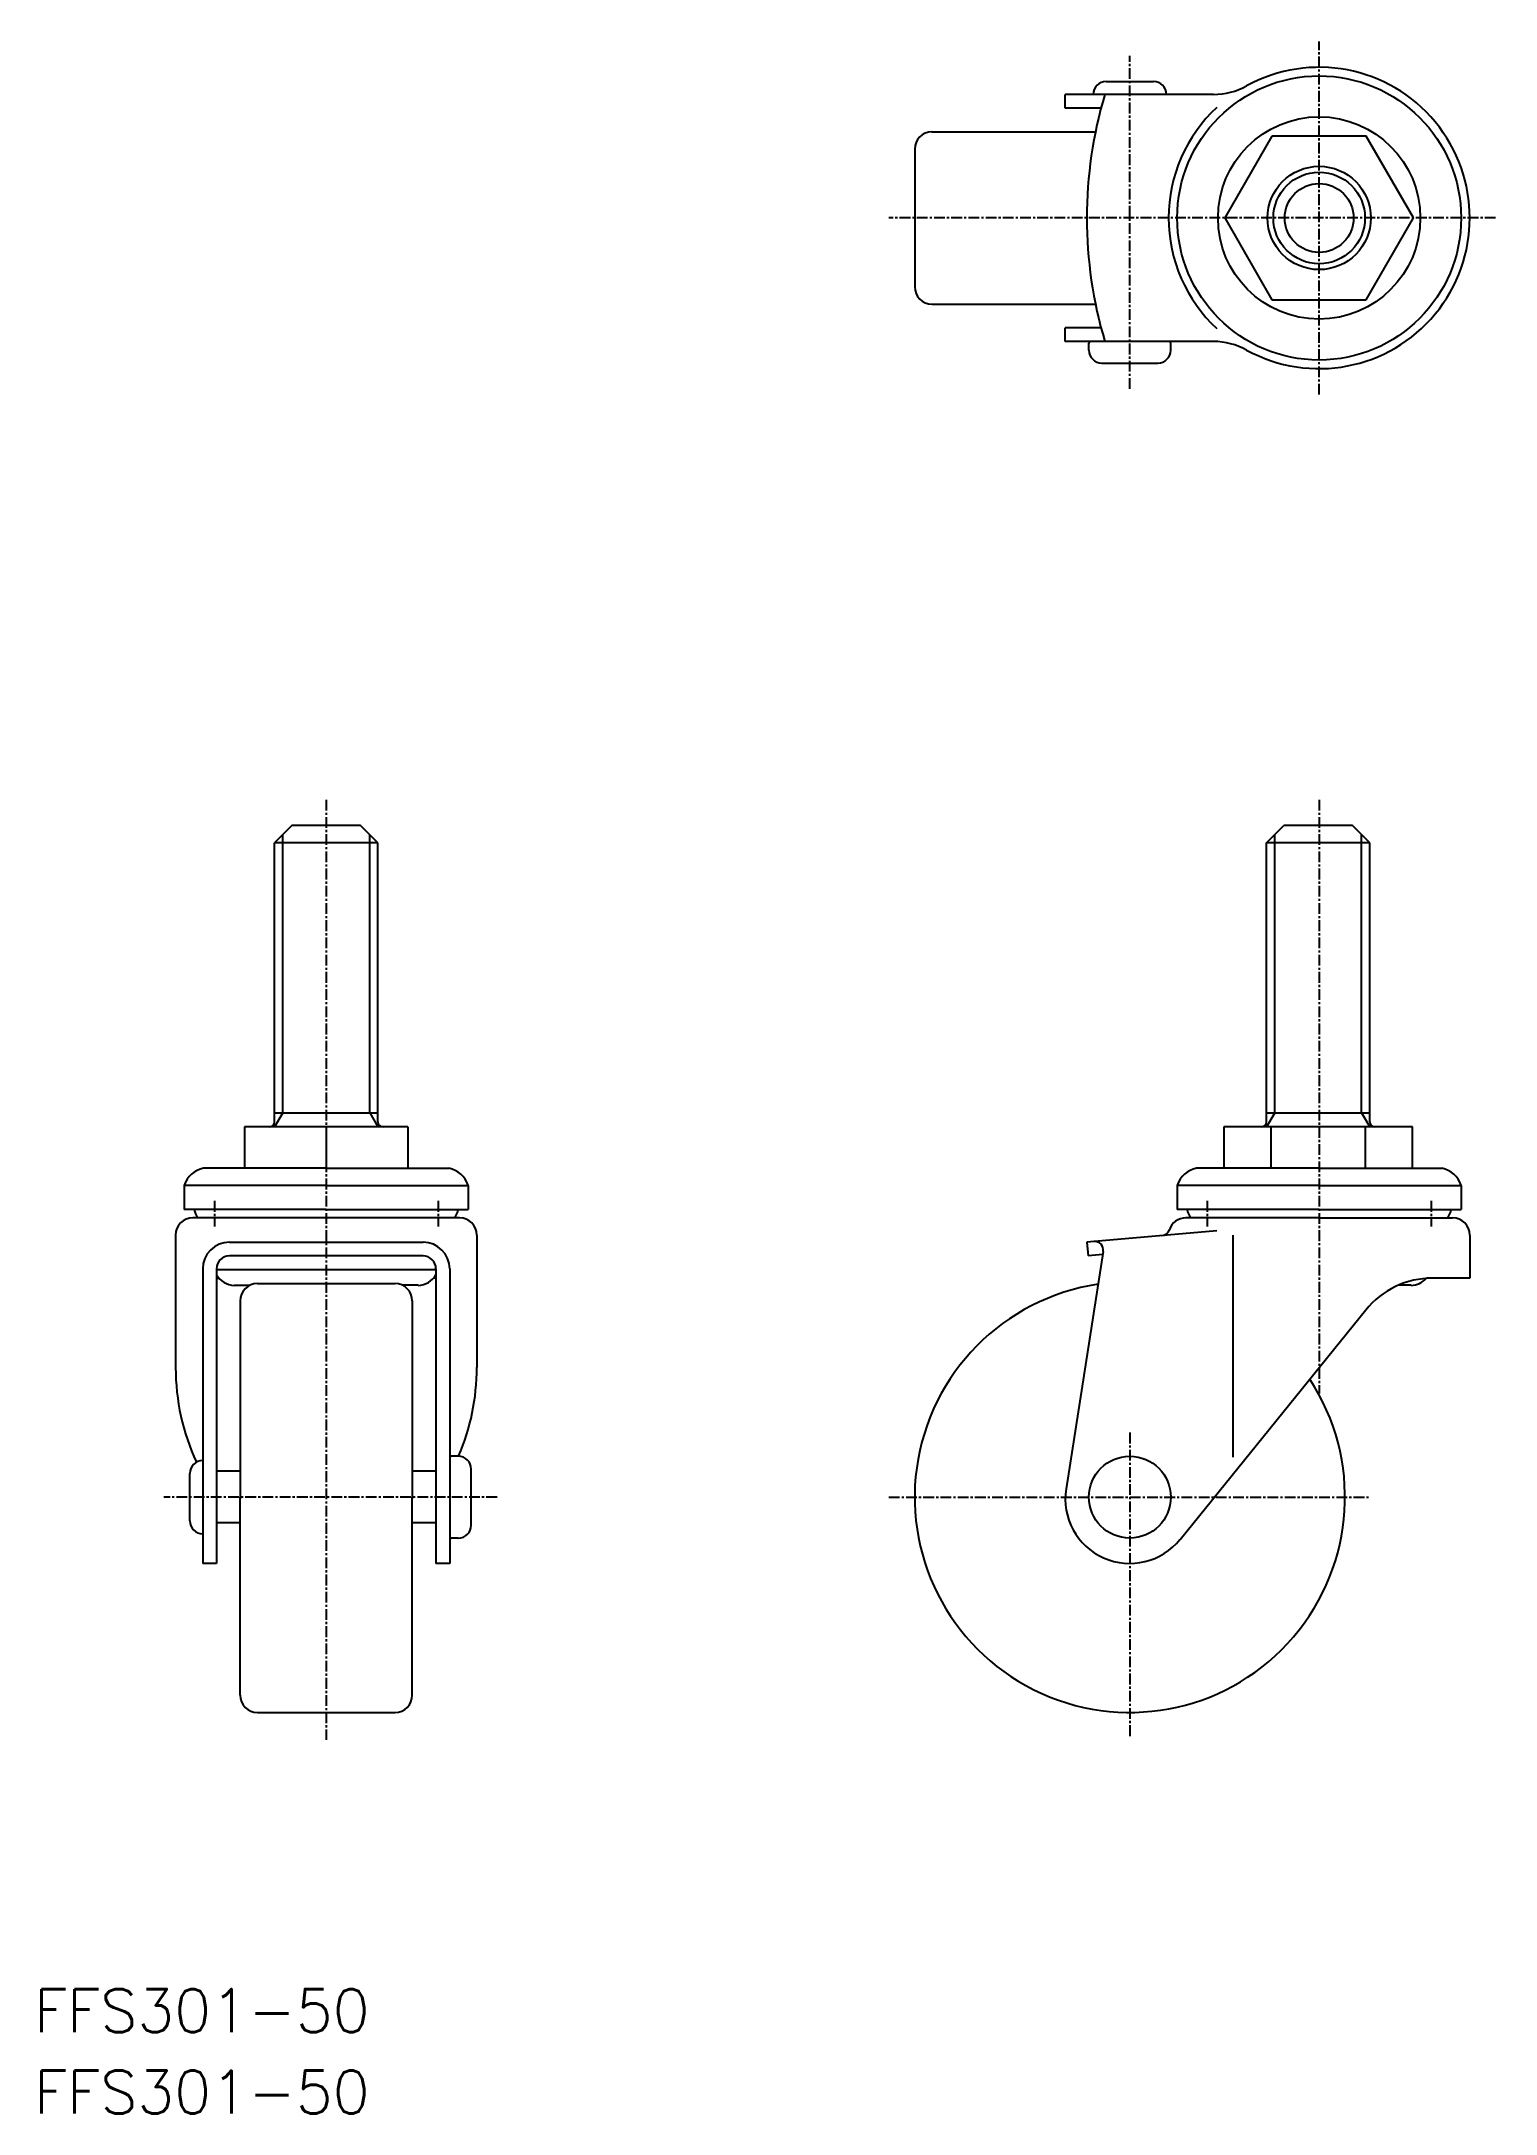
# Model space of a CAD drawing. Extents: x -232 to -63, y 42 to 283.
import ezdxf

# ---------------------------------------------------------------- set-up
doc = ezdxf.new("R2010")
doc.units = 0
doc.linetypes.add('CENTER', pattern=[2, 1.25, -0.25, 0.25, -0.25])
doc.layers.get('0').update_dxf_attribs({"linetype": 'CONTINUOUS'})
doc.layers.get('DEFPOINTS').update_dxf_attribs({"linetype": 'CONTINUOUS'})
doc.layers.add('CENTER', color=1, linetype='CENTER')
doc.styles.get("Standard").update_dxf_attribs({"font": 'txt.shx', "bigfont": 'extfont2.shx'})

msp = doc.modelspace()

# ---------------------------------------------------------------- linework, layer by layer
at = {"color": 7, "linetype": 'CONTINUOUS'}
for p, q in [((-108.13, 278.19), (-102.63, 278.19)), ((-95.66, 276.69), (-112.88, 276.69)), ((-112.88, 275.09), (-112.88, 276.69)), ((-108.73, 275.09), (-112.88, 275.09)), ((-128.38, 272.34), (-109.37, 272.34)), ((-130.38, 270.34), (-130.38, 254.34)), ((-88.87, 271.84), (-94.35, 262.34)), ((-77.9, 271.84), (-88.87, 271.84)), ((-72.41, 262.34), (-77.9, 271.84)), ((-94.35, 262.34), (-88.87, 252.84)), ((-77.9, 252.84), (-72.41, 262.34)), ((-88.87, 252.84), (-77.9, 252.84)), ((-128.38, 252.34), (-109.37, 252.34)), ((-112.88, 247.99), (-112.88, 249.59)), ((-108.73, 249.59), (-112.88, 249.59)), ((-95.66, 247.99), (-112.88, 247.99)), ((-110.13, 246.99), (-110.13, 247.79)), ((-100.63, 246.99), (-100.63, 247.79)), ((-108.63, 245.49), (-102.13, 245.49)), ((-202.76, 191.76), (-204.76, 189.76)), ((-194.76, 191.76), (-202.76, 191.76)), ((-192.76, 189.76), (-194.76, 191.76)), ((-89.5, 189.76), (-87.5, 191.76)), ((-79.5, 191.76), (-87.5, 191.76)), ((-77.5, 189.76), (-79.5, 191.76)), ((-192.76, 189.76), (-204.76, 189.76)), ((-204.76, 157.36), (-204.76, 189.76)), ((-192.76, 157.36), (-192.76, 189.76)), ((-89.5, 157.36), (-89.5, 189.76)), ((-77.5, 189.76), (-89.5, 189.76)), ((-77.5, 157.36), (-77.5, 189.76)), ((-208.26, 156.76), (-208.26, 151.96)), ((-189.26, 156.76), (-208.26, 156.76)), ((-204.76, 158.4), (-192.76, 158.4)), ((-198.76, 156.76), (-198.76, 151.96)), ((-189.26, 156.76), (-189.26, 151.96)), ((-72.53, 156.76), (-94.47, 156.76)), ((-94.47, 156.76), (-94.47, 151.96)), ((-89.5, 158.4), (-77.5, 158.4)), ((-88.98, 156.76), (-88.98, 151.96)), ((-78.01, 151.96), (-78.01, 156.76)), ((-72.53, 151.96), (-72.53, 156.76)), ((-198.76, 151.96), (-213.01, 151.96)), ((-198.76, 151.96), (-184.51, 151.96)), ((-83.38, 151.96), (-97.63, 151.96)), ((-83.38, 151.96), (-69.13, 151.96)), ((-198.76, 149.96), (-215.26, 149.96)), ((-215.26, 149.96), (-215.26, 147.16)), ((-198.76, 149.96), (-182.26, 149.96)), ((-182.26, 149.96), (-182.26, 147.16)), ((-83.38, 149.96), (-99.88, 149.96)), ((-99.88, 149.96), (-99.88, 147.16)), ((-83.38, 149.96), (-66.88, 149.96)), ((-66.88, 149.96), (-66.88, 147.16)), ((-198.76, 147.16), (-215.26, 147.16)), ((-198.76, 147.16), (-182.26, 147.16)), ((-83.38, 147.16), (-99.88, 147.16)), ((-83.38, 147.16), (-66.88, 147.16)), ((-183.26, 146.2), (-214.26, 146.2)), ((-95.26, 144.69), (-110.38, 143.37)), ((-83.38, 146.2), (-98.88, 146.2)), ((-83.38, 146.2), (-67.88, 146.2)), ((-216.26, 144.2), (-216.26, 128.81)), ((-210.01, 143.37), (-187.51, 143.37)), ((-181.26, 144.2), (-181.26, 128.81)), ((-108.48, 142.29), (-112.79, 114.72)), ((-110.38, 143.37), (-110.24, 141.78)), ((-93.4, 144.2), (-93.4, 118.41)), ((-65.88, 144.2), (-65.88, 139.2)), ((-213.11, 140.27), (-213.11, 106.06)), ((-211.51, 140.28), (-211.51, 106.06)), ((-186.01, 140.16), (-211.51, 140.16)), ((-187.51, 141.78), (-210.01, 141.78)), ((-186.01, 140.28), (-186.01, 106.06)), ((-184.41, 140.27), (-184.41, 106.06)), ((-108.53, 141.93), (-110.24, 141.78)), ((-211.51, 139.2), (-211.22, 139.2)), ((-209.45, 138.37), (-207.62, 138.37)), ((-206.76, 138.56), (-190.76, 138.56)), ((-188.07, 138.37), (-189.89, 138.37)), ((-186.01, 139.2), (-186.29, 139.2)), ((-72.7, 138.37), (-74.2, 138.37)), ((-65.88, 139.2), (-70.2, 139.2)), ((-208.76, 136.56), (-208.76, 113.56)), ((-188.76, 136.56), (-188.76, 113.56)), ((-99.55, 108.84), (-77.97, 135.5)), ((-183.41, 118.51), (-184.21, 118.51)), ((-214.61, 111.01), (-214.61, 116.51)), ((-208.76, 116.76), (-211.51, 116.76)), ((-186.01, 116.76), (-188.76, 116.76)), ((-181.91, 110.51), (-181.91, 117.01)), ((-208.76, 90.76), (-208.76, 113.76)), ((-188.76, 90.76), (-188.76, 113.76)), ((-208.76, 110.76), (-211.51, 110.76)), ((-186.01, 110.76), (-188.76, 110.76)), ((-183.41, 109.01), (-184.21, 109.01)), ((-211.51, 106.06), (-213.11, 106.06)), ((-184.41, 106.06), (-186.01, 106.06)), ((-206.76, 88.76), (-190.76, 88.76))]:
    msp.add_line(p, q, dxfattribs=at)
at = {"color": 3, "linetype": 'CONTINUOUS'}
for p, q in [((-203.81, 158.4), (-203.81, 190.71)), ((-193.7, 158.4), (-193.7, 190.71)), ((-88.55, 158.4), (-88.55, 190.71)), ((-78.45, 158.4), (-78.45, 190.71)), ((-203.81, 158.4), (-204.76, 156.76)), ((-193.7, 158.4), (-192.76, 156.76)), ((-88.55, 158.4), (-89.5, 156.76)), ((-78.45, 158.4), (-77.5, 156.76))]:
    msp.add_line(p, q, dxfattribs=at)
at = {"color": 7, "linetype": 'CONTINUOUS'}
for centre, radius in [((-83.38, 262.34), 16.5), ((-83.38, 262.34), 11.75), ((-83.38, 262.34), 6), ((-83.38, 262.34), 4), ((-105.38, 113.76), 4.75)]:
    msp.add_circle(centre, radius, dxfattribs=at)
at = {"color": 3, "linetype": 'CONTINUOUS'}
msp.add_circle((-83.38, 262.34), 5.32, dxfattribs=at)
at = {"color": 7, "linetype": 'CONTINUOUS'}
for centre, radius, start, end in [((-83.38, 262.34), 17.5, 241.2195, 118.7805), ((-108.13, 276.69), 1.5, 90, 180), ((-102.63, 276.69), 1.5, 0, 90), ((-95.66, 284.69), 8, 270, 298.7805), ((-60.38, 262.34), 50, 163.3216, 196.6784), ((-83.38, 262.34), 17.5, 132.7531, 227.2469), ((-128.38, 270.34), 2, 90, 180), ((-128.38, 254.34), 2, 180, 270), ((-109.93, 247.79), 0.2, 90, 182.2046), ((-100.83, 247.79), 0.2, 357.7954, 90), ((-95.66, 239.99), 8, 61.2195, 90), ((-108.63, 246.99), 1.5, 180, 270), ((-102.13, 246.99), 1.5, 270, 0), ((-205.36, 157.36), 0.6, 270, 0), ((-192.16, 157.36), 0.6, 180, 270), ((-90.1, 157.36), 0.6, 270, 0), ((-76.9, 157.36), 0.6, 180, 270), ((-212.41, 149.03), 3, 101.5188, 161.7483), ((-185.11, 149.03), 3, 18.2517, 78.4812), ((-97.03, 149.03), 3, 101.5188, 161.7483), ((-69.73, 149.03), 3, 18.2517, 78.4812), ((-211.76, 147.58), 2.38, 190.1283, 215.4542), ((-185.76, 147.58), 2.38, 324.5458, 349.8717), ((-96.38, 147.58), 2.38, 190.1283, 215.4542), ((-70.38, 147.58), 2.38, 324.5458, 349.8717), ((-214.26, 144.2), 2, 90, 180), ((-183.26, 144.2), 2, 0, 90), ((-101.73, 145.13), 1, 275, 341.956), ((-98.88, 144.2), 2, 90, 161.956), ((-67.88, 144.2), 2, 360, 90), ((-210.01, 140.27), 3.1, 90, 180), ((-187.51, 140.27), 3.1, 0, 90), ((-109.46, 142.45), 1, 351.1037, 95), ((-210.01, 140.28), 1.5, 90, 180), ((-187.51, 140.28), 1.5, 0, 90), ((-209.36, 140.86), 2.5, 210.6834, 267.9496), ((-206.76, 136.56), 2, 90, 180), ((-190.76, 136.56), 2, 360, 90), ((-188.16, 140.86), 2.5, 272.0504, 329.3166), ((-105.38, 113.76), 25, 98.487, 33.2398), ((-70.2, 129.2), 10, 90, 141), ((-72.78, 140.86), 2.5, 272.0504, 317.4683), ((-70.2, 129.2), 10, 90, 93.8206), ((-190.12, 128.81), 26.14, 180, 204.8592), ((-207.4, 128.81), 26.14, 336.7923, 0), ((-213.11, 116.51), 1.5, 90, 180), ((-184.21, 118.31), 0.2, 87.7954, 180), ((-183.41, 117.01), 1.5, 0, 90), ((-105.38, 113.56), 7.5, 171.1037, 321), ((-213.11, 111.01), 1.5, 180, 270), ((-184.21, 109.21), 0.2, 180, 272.2046), ((-183.41, 110.51), 1.5, 270, 0), ((-206.76, 90.76), 2, 180, 270), ((-190.76, 90.76), 2, 270, 0)]:
    msp.add_arc(centre, radius, start, end, dxfattribs=at)
at = {"layer": 'CENTER', "color": 1, "linetype": 'CENTER'}
for p, q in [((-83.38, 241.84), (-83.38, 282.84)), ((-105.38, 242.49), (-105.38, 281.19)), ((-62.88, 262.34), (-133.38, 262.34)), ((-198.76, 194.76), (-198.76, 85.56)), ((-83.38, 194.76), (-83.38, 125.81)), ((-211.76, 148.16), (-211.76, 145.2)), ((-185.76, 148.16), (-185.76, 145.2)), ((-96.38, 148.16), (-96.38, 145.2)), ((-70.38, 148.16), (-70.38, 145.2)), ((-105.38, 121.26), (-105.38, 85.76)), ((-178.91, 113.76), (-217.61, 113.76)), ((-133.38, 113.76), (-77.38, 113.76))]:
    msp.add_line(p, q, dxfattribs=at)
at = {"layer": 'DEFPOINTS', "color": 0, "linetype": 'BYBLOCK'}
for p in [(-100.97, 247.99), (-184.41, 118.18)]:
    msp.add_point(p, dxfattribs=at)

# ---------------------------------------------------------------- texts
for p in [(-232.71, 51.63), (-232.71, 42.16)]:
    msp.add_text('FFS301-50', height=5).set_placement(p)

doc.saveas('drawing.dxf')
